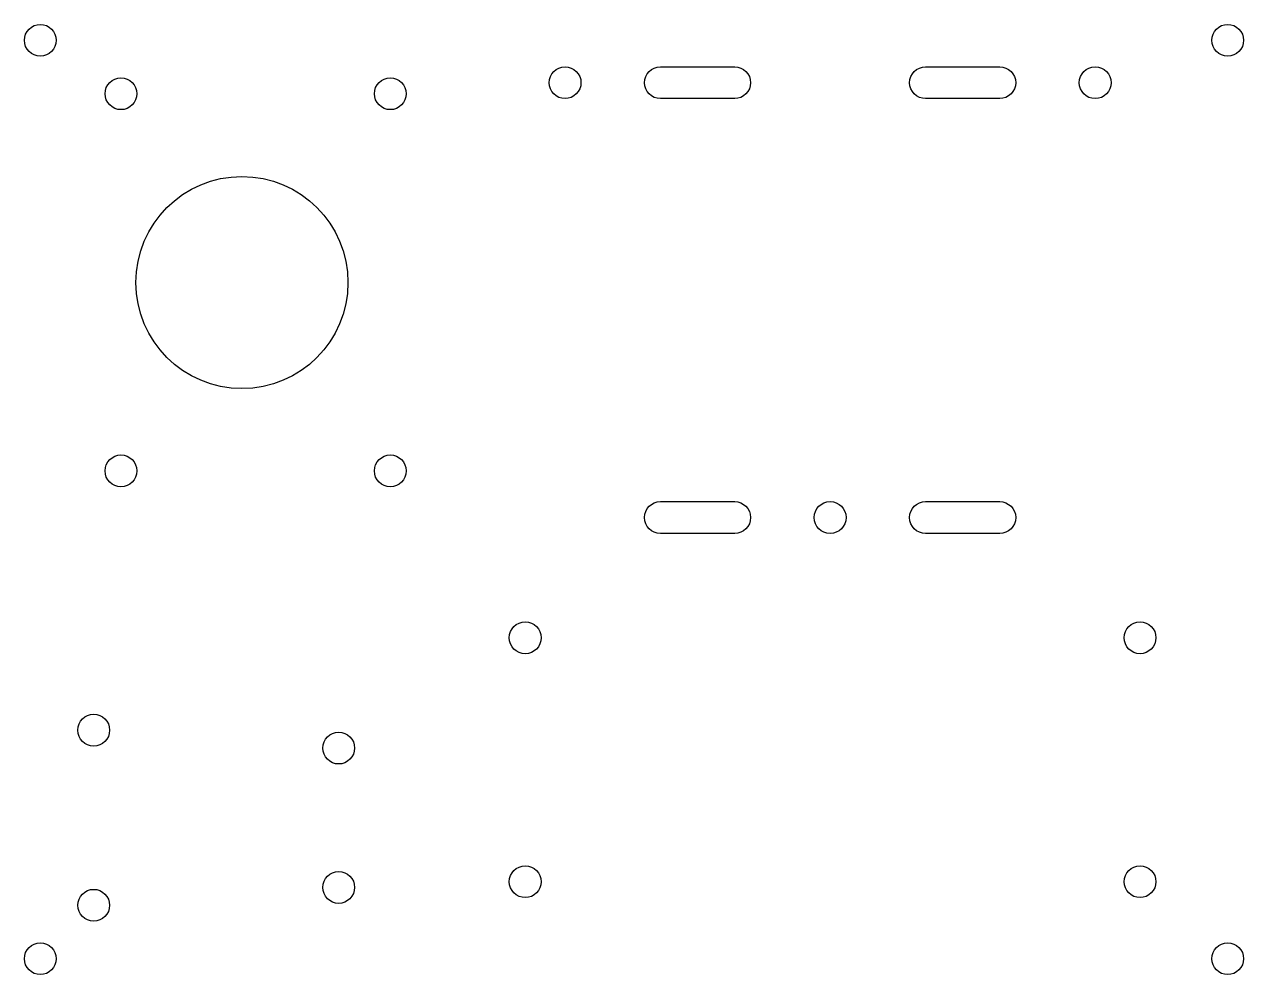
# Model space of a CAD drawing. Header units: millimetres. Extents: x 2 to 116, y 1 to 91.
import ezdxf

# ---------------------------------------------------------------- set-up
doc = ezdxf.new("R2010")
doc.units = ezdxf.units.MM
doc.header["$MEASUREMENT"] = 0
doc.layers.add('HOLES', color=3, linetype='Continuous')

msp = doc.modelspace()

# ---------------------------------------------------------------- linework, layer by layer
at = {"layer": 'HOLES'}
for points in [[(61.5, 84.1, -1), (61.5, 87.1), (68.5, 87.1, -1), (68.5, 84.1)], [(86.5, 84.1, -1), (86.5, 87.1), (93.5, 87.1, -1), (93.5, 84.1)], [(61.5, 43.1, -1), (61.5, 46.1), (68.5, 46.1, -1), (68.5, 43.1)], [(86.5, 43.1, -1), (86.5, 46.1), (93.5, 46.1, -1), (93.5, 43.1)]]:
    msp.add_lwpolyline(points, format="xyb", close=True, dxfattribs=at)
for centre, radius in [((3, 89.6), 1.5), ((115, 89.6), 1.5), ((52.5, 85.6), 1.5), ((102.5, 85.6), 1.5), ((10.61, 84.56), 1.5), ((36.01, 84.56), 1.5), ((22.02, 66.76), 10), ((10.61, 49), 1.5), ((36.01, 49), 1.5), ((77.5, 44.6), 1.5), ((48.74, 33.26), 1.5), ((106.73, 33.26), 1.5), ((8.04, 24.55), 1.5), ((31.15, 22.86), 1.5), ((48.74, 10.26), 1.5), ((106.73, 10.26), 1.5), ((31.15, 9.72), 1.5), ((8.04, 8.04), 1.5), ((3, 3), 1.5), ((115, 3), 1.5)]:
    msp.add_circle(centre, radius, dxfattribs=at)

doc.saveas('drawing.dxf')
